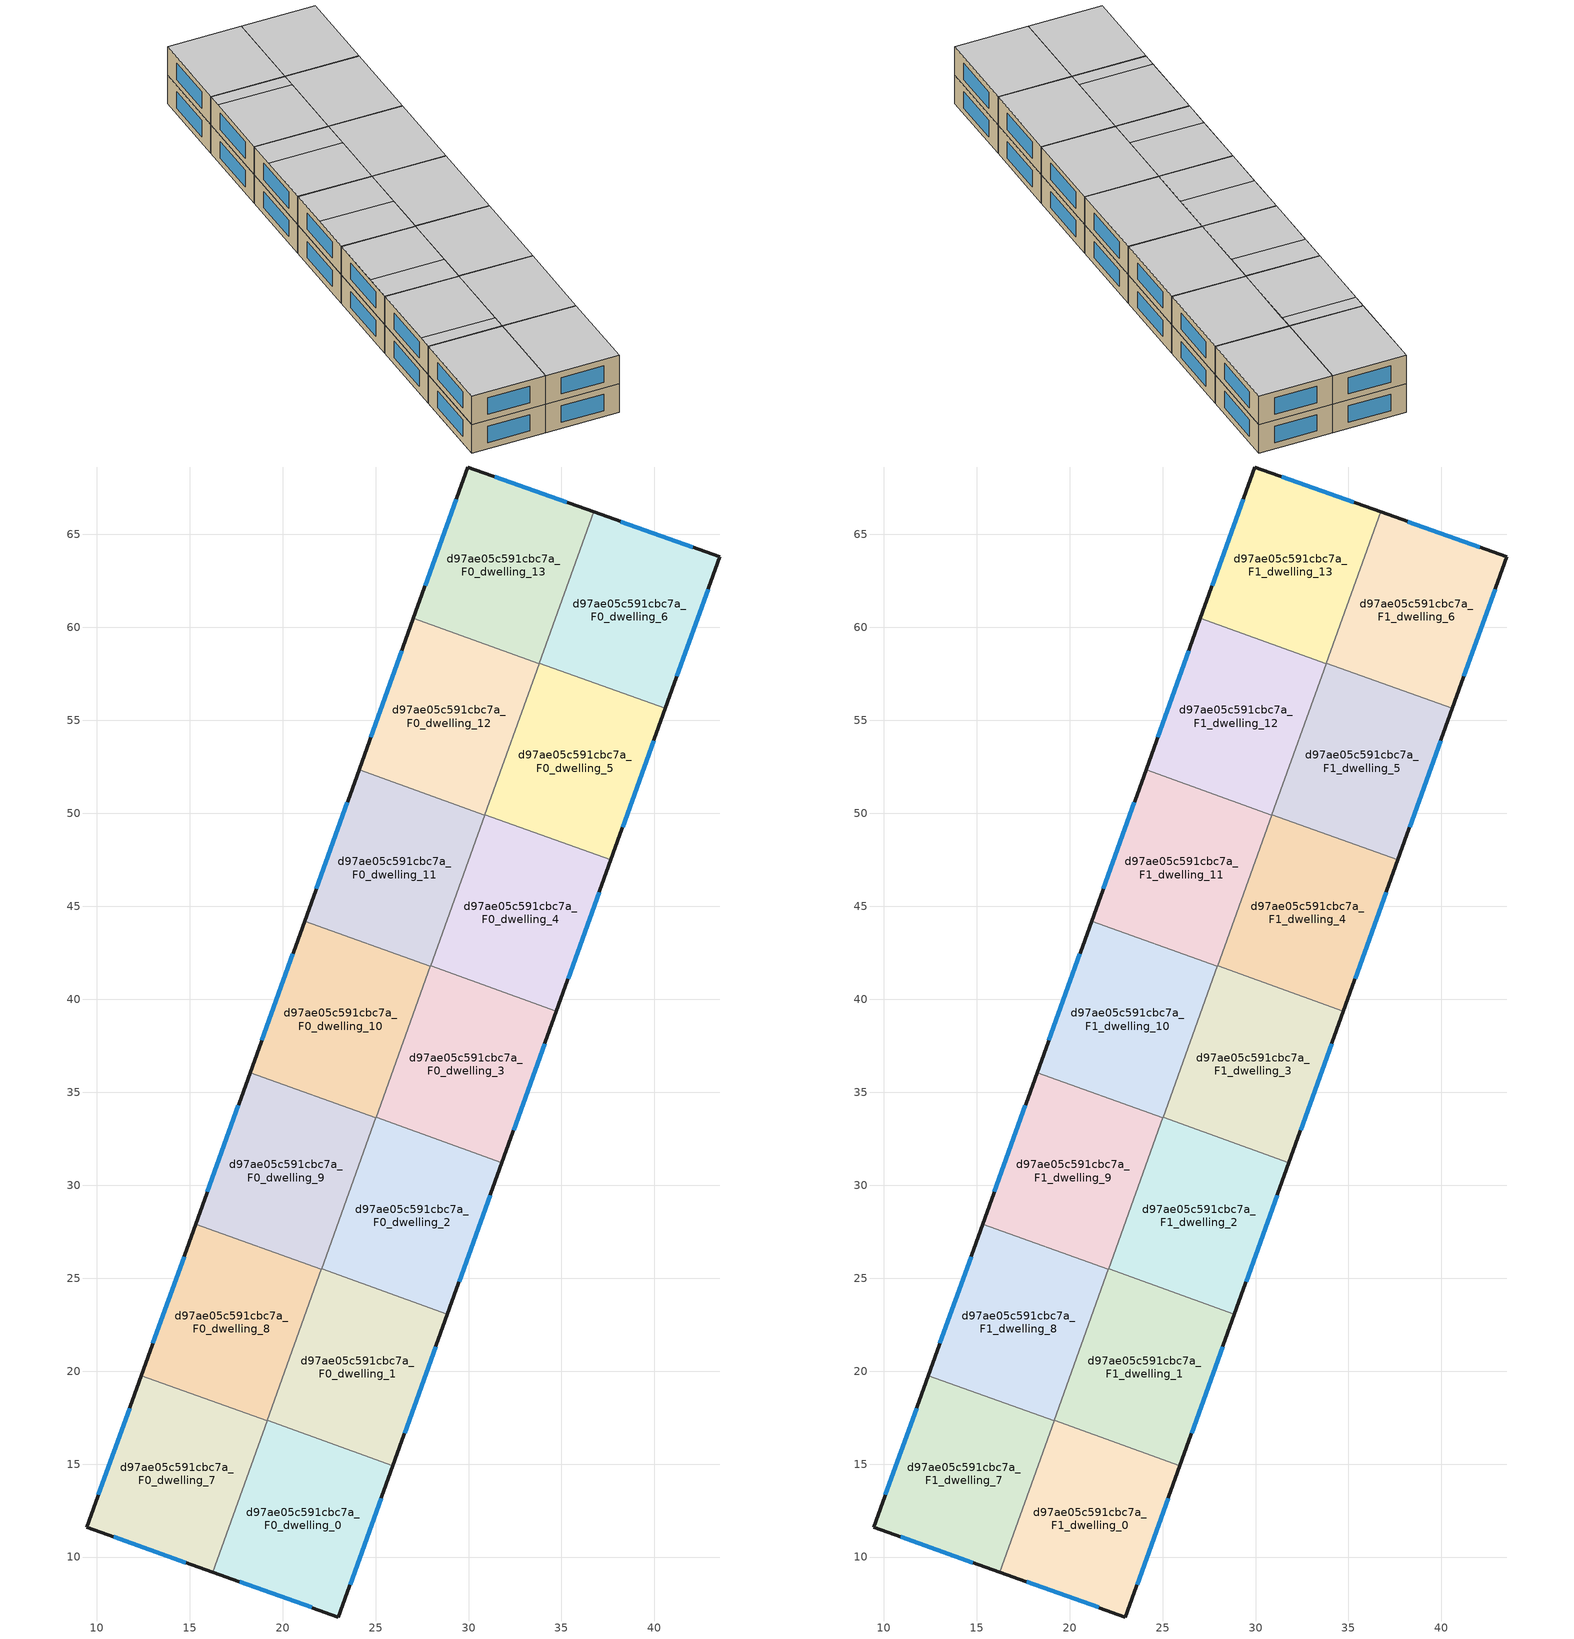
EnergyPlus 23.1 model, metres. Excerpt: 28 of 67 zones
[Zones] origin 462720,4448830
d97ae05c591cbc7a_F0_dwelling_0
 floor ground (EU_floor_Construction): 25.93,14.92 23.01,6.78 16.24,9.19 19.17,17.35 z0
 wall outside (EU_wall_Construction): 16.24,9.19 23.01,6.78 25.93,14.92 z0:3
 wall to d97ae05c591cbc7a_F0_dwelling_1 (EU_wall_Construction): 25.93,14.92 19.17,17.35 z0:3
 wall to d97ae05c591cbc7a_F0_dwelling_7 (EU_wall_Construction): 19.16,17.33 16.24,9.19 z0:3
 wall to d97ae05c591cbc7a_F0_dwelling_8 (EU_wall_Construction): 19.17,17.35 19.16,17.33 z0:3
 window (EU_Window_Construction): 23.63,8.52 25.31,13.18 / 17.69,8.67 21.56,7.29 z0.64:2.36
d97ae05c591cbc7a_F0_dwelling_1
 floor ground (EU_floor_Construction): 28.86,23.07 25.93,14.92 19.17,17.35 22.1,25.5 z0
 wall outside (EU_wall_Construction): 25.93,14.92 28.86,23.07 z0:3
 wall to d97ae05c591cbc7a_F0_dwelling_2 (EU_wall_Construction): 28.86,23.07 22.1,25.5 z0:3
 wall to d97ae05c591cbc7a_F0_dwelling_8 (EU_wall_Construction): 22.09,25.47 19.17,17.35 z0:3
 wall to d97ae05c591cbc7a_F0_dwelling_9 (EU_wall_Construction): 22.1,25.5 22.09,25.47 z0:3
 window (EU_Window_Construction): 26.56,16.66 28.24,21.32 z0.64:2.36
d97ae05c591cbc7a_F0_dwelling_10
 floor ground (EU_floor_Construction): 27.95,41.76 25.02,33.62 18.26,36.05 21.18,44.2 z0
 wall outside (EU_wall_Construction): 21.18,44.2 18.26,36.05 z0:3
 wall to d97ae05c591cbc7a_F0_dwelling_11 (EU_wall_Construction): 27.95,41.76 21.18,44.2 z0:3
 wall to d97ae05c591cbc7a_F0_dwelling_9 (EU_wall_Construction): 18.26,36.05 25.02,33.62 z0:3
 wall to d97ae05c591cbc7a_F0_dwelling_3 (EU_wall_Construction): 25.03,33.64 27.95,41.76 z0:3
 wall to d97ae05c591cbc7a_F0_dwelling_2 (EU_wall_Construction): 25.02,33.62 25.03,33.64 z0:3
 window (EU_Window_Construction): 20.56,42.45 18.88,37.79 z0.64:2.36
d97ae05c591cbc7a_F0_dwelling_11
 floor ground (EU_floor_Construction): 30.88,49.91 27.95,41.76 21.18,44.2 24.11,52.34 z0
 wall outside (EU_wall_Construction): 24.11,52.34 21.18,44.2 z0:3
 wall to d97ae05c591cbc7a_F0_dwelling_12 (EU_wall_Construction): 30.88,49.91 24.11,52.34 z0:3
 wall to d97ae05c591cbc7a_F0_dwelling_4 (EU_wall_Construction): 27.96,41.79 30.88,49.91 z0:3
 wall to d97ae05c591cbc7a_F0_dwelling_3 (EU_wall_Construction): 27.95,41.76 27.96,41.79 z0:3
 window (EU_Window_Construction): 23.49,50.6 21.81,45.94 z0.64:2.36
d97ae05c591cbc7a_F0_dwelling_12
 floor ground (EU_floor_Construction): 33.81,58.05 30.88,49.91 24.11,52.34 27.04,60.49 z0
 wall outside (EU_wall_Construction): 27.04,60.49 24.11,52.34 z0:3
 wall to d97ae05c591cbc7a_F0_dwelling_13 (EU_wall_Construction): 33.81,58.05 27.04,60.49 z0:3
 wall to d97ae05c591cbc7a_F0_dwelling_5 (EU_wall_Construction): 30.89,49.93 33.81,58.05 z0:3
 wall to d97ae05c591cbc7a_F0_dwelling_4 (EU_wall_Construction): 30.88,49.91 30.89,49.93 z0:3
 window (EU_Window_Construction): 26.41,58.74 24.74,54.08 z0.64:2.36
d97ae05c591cbc7a_F0_dwelling_13
 floor ground (EU_floor_Construction): 36.74,66.21 33.81,58.05 27.04,60.49 29.97,68.62 z0
 wall outside (EU_wall_Construction): 36.74,66.21 29.97,68.62 27.04,60.49 z0:3
 wall to d97ae05c591cbc7a_F0_dwelling_6 (EU_wall_Construction): 33.81,58.07 36.74,66.21 z0:3
 wall to d97ae05c591cbc7a_F0_dwelling_5 (EU_wall_Construction): 33.81,58.05 33.81,58.07 z0:3
 window (EU_Window_Construction): 35.29,66.72 31.42,68.11 / 29.34,66.88 27.67,62.23 z0.64:2.36
d97ae05c591cbc7a_F0_dwelling_2
 floor ground (EU_floor_Construction): 31.79,31.21 28.86,23.07 22.1,25.5 25.03,33.64 z0
 wall outside (EU_wall_Construction): 28.86,23.07 31.79,31.21 z0:3
 wall to d97ae05c591cbc7a_F0_dwelling_3 (EU_wall_Construction): 31.79,31.21 25.03,33.64 z0:3
 wall to d97ae05c591cbc7a_F0_dwelling_9 (EU_wall_Construction): 25.02,33.62 22.1,25.5 z0:3
 window (EU_Window_Construction): 29.49,24.81 31.17,29.47 z0.64:2.36
d97ae05c591cbc7a_F0_dwelling_3
 floor ground (EU_floor_Construction): 34.72,39.36 31.79,31.21 25.03,33.64 27.96,41.79 z0
 wall outside (EU_wall_Construction): 31.79,31.21 34.72,39.36 z0:3
 wall to d97ae05c591cbc7a_F0_dwelling_4 (EU_wall_Construction): 34.72,39.36 27.96,41.79 z0:3
 window (EU_Window_Construction): 32.42,32.96 34.1,37.61 z0.64:2.36
d97ae05c591cbc7a_F0_dwelling_4
 floor ground (EU_floor_Construction): 37.65,47.5 34.72,39.36 27.96,41.79 30.89,49.93 z0
 wall outside (EU_wall_Construction): 34.72,39.36 37.65,47.5 z0:3
 wall to d97ae05c591cbc7a_F0_dwelling_5 (EU_wall_Construction): 37.65,47.5 30.89,49.93 z0:3
 window (EU_Window_Construction): 35.35,41.1 37.03,45.76 z0.64:2.36
d97ae05c591cbc7a_F0_dwelling_5
 floor ground (EU_floor_Construction): 40.58,55.64 37.65,47.5 30.89,49.93 33.81,58.07 z0
 wall outside (EU_wall_Construction): 37.65,47.5 40.58,55.64 z0:3
 wall to d97ae05c591cbc7a_F0_dwelling_6 (EU_wall_Construction): 40.58,55.64 33.81,58.07 z0:3
 window (EU_Window_Construction): 38.28,49.24 39.95,53.9 z0.64:2.36
d97ae05c591cbc7a_F0_dwelling_6
 floor ground (EU_floor_Construction): 43.51,63.79 40.58,55.64 33.81,58.07 36.74,66.21 z0
 wall outside (EU_wall_Construction): 40.58,55.64 43.51,63.79 36.74,66.21 z0:3
 window (EU_Window_Construction): 42.06,64.3 38.19,65.69 / 41.21,57.38 42.88,62.04 z0.64:2.36
d97ae05c591cbc7a_F0_dwelling_7
 floor ground (EU_floor_Construction): 19.16,17.33 16.24,9.19 9.47,11.61 12.4,19.76 z0
 wall outside (EU_wall_Construction): 12.4,19.76 9.47,11.61 16.24,9.19 z0:3
 wall to d97ae05c591cbc7a_F0_dwelling_8 (EU_wall_Construction): 19.16,17.33 12.4,19.76 z0:3
 window (EU_Window_Construction): 10.92,11.09 14.79,9.71 / 11.77,18.01 10.1,13.35 z0.64:2.36
d97ae05c591cbc7a_F0_dwelling_8
 floor ground (EU_floor_Construction): 22.09,25.47 19.16,17.33 12.4,19.76 15.33,27.91 z0
 wall outside (EU_wall_Construction): 15.33,27.91 12.4,19.76 z0:3
 wall to d97ae05c591cbc7a_F0_dwelling_9 (EU_wall_Construction): 22.09,25.47 15.33,27.91 z0:3
 window (EU_Window_Construction): 14.7,26.16 13.03,21.5 z0.64:2.36
d97ae05c591cbc7a_F0_dwelling_9
 floor ground (EU_floor_Construction): 25.02,33.62 22.09,25.47 15.33,27.91 18.26,36.05 z0
 wall outside (EU_wall_Construction): 18.26,36.05 15.33,27.91 z0:3
 window (EU_Window_Construction): 17.63,34.31 15.96,29.65 z0.64:2.36
d97ae05c591cbc7a_F1_dwelling_0
 floor to d97ae05c591cbc7a_F0_dwelling_0 (EU_floor_Construction): 25.93,14.92 23.01,6.78 16.24,9.19 19.17,17.35 z3
 wall outside (EU_wall_Construction): 16.24,9.19 23.01,6.78 25.93,14.92 z3:6
 wall to d97ae05c591cbc7a_F1_dwelling_1 (EU_wall_Construction): 25.93,14.92 19.17,17.35 z3:6
 wall to d97ae05c591cbc7a_F1_dwelling_7 (EU_wall_Construction): 19.16,17.33 16.24,9.19 z3:6
 wall to d97ae05c591cbc7a_F1_dwelling_8 (EU_wall_Construction): 19.17,17.35 19.16,17.33 z3:6
 window (EU_Window_Construction): 23.63,8.52 25.31,13.18 / 17.69,8.67 21.56,7.29 z3.64:5.36
 ceiling to d97ae05c591cbc7a_F2_dwelling_0 (EU_floor_Construction): 23.01,6.78 25.93,14.92 19.17,17.35 16.24,9.19 z6
d97ae05c591cbc7a_F1_dwelling_1
 floor to d97ae05c591cbc7a_F0_dwelling_1 (EU_floor_Construction): 28.86,23.07 25.93,14.92 19.17,17.35 22.1,25.5 z3
 wall outside (EU_wall_Construction): 25.93,14.92 28.86,23.07 z3:6
 wall to d97ae05c591cbc7a_F1_dwelling_2 (EU_wall_Construction): 28.86,23.07 22.1,25.5 z3:6
 wall to d97ae05c591cbc7a_F1_dwelling_8 (EU_wall_Construction): 22.09,25.47 19.17,17.35 z3:6
 wall to d97ae05c591cbc7a_F1_dwelling_9 (EU_wall_Construction): 22.1,25.5 22.09,25.47 z3:6
 window (EU_Window_Construction): 26.56,16.66 28.24,21.32 z3.64:5.36
 ceiling to d97ae05c591cbc7a_F2_dwelling_1 (EU_floor_Construction): 25.93,14.92 28.86,23.07 22.1,25.5 19.17,17.35 z6
d97ae05c591cbc7a_F1_dwelling_10
 floor to d97ae05c591cbc7a_F0_dwelling_10 (EU_floor_Construction): 27.95,41.76 25.02,33.62 18.26,36.05 21.18,44.2 z3
 wall outside (EU_wall_Construction): 21.18,44.2 18.26,36.05 z3:6
 wall to d97ae05c591cbc7a_F1_dwelling_11 (EU_wall_Construction): 27.95,41.76 21.18,44.2 z3:6
 wall to d97ae05c591cbc7a_F1_dwelling_9 (EU_wall_Construction): 18.26,36.05 25.02,33.62 z3:6
 wall to d97ae05c591cbc7a_F1_dwelling_3 (EU_wall_Construction): 25.03,33.64 27.95,41.76 z3:6
 wall to d97ae05c591cbc7a_F1_dwelling_2 (EU_wall_Construction): 25.02,33.62 25.03,33.64 z3:6
 window (EU_Window_Construction): 20.56,42.45 18.88,37.79 z3.64:5.36
 ceiling to d97ae05c591cbc7a_F2_dwelling_9 (EU_floor_Construction): 25.02,33.62 26.48,37.69 19.72,40.12 18.26,36.05 z6
 ceiling to d97ae05c591cbc7a_F2_dwelling_10 (EU_floor_Construction): 26.48,37.69 27.95,41.76 21.18,44.19 19.72,40.12 z6
d97ae05c591cbc7a_F1_dwelling_11
 floor to d97ae05c591cbc7a_F0_dwelling_11 (EU_floor_Construction): 30.88,49.91 27.95,41.76 21.18,44.2 24.11,52.34 z3
 wall outside (EU_wall_Construction): 24.11,52.34 21.18,44.2 z3:6
 wall to d97ae05c591cbc7a_F1_dwelling_12 (EU_wall_Construction): 30.88,49.91 24.11,52.34 z3:6
 wall to d97ae05c591cbc7a_F1_dwelling_4 (EU_wall_Construction): 27.96,41.79 30.88,49.91 z3:6
 wall to d97ae05c591cbc7a_F1_dwelling_3 (EU_wall_Construction): 27.95,41.76 27.96,41.79 z3:6
 window (EU_Window_Construction): 23.49,50.6 21.81,45.94 z3.64:5.36
 ceiling to d97ae05c591cbc7a_F2_dwelling_10 (EU_floor_Construction): 27.95,41.76 29.9,47.19 23.14,49.62 21.18,44.19 z6
 ceiling to d97ae05c591cbc7a_F2_dwelling_11 (EU_floor_Construction): 29.9,47.19 30.88,49.91 24.11,52.34 23.14,49.62 z6
d97ae05c591cbc7a_F1_dwelling_12
 floor to d97ae05c591cbc7a_F0_dwelling_12 (EU_floor_Construction): 33.81,58.05 30.88,49.91 24.11,52.34 27.04,60.49 z3
 wall outside (EU_wall_Construction): 27.04,60.49 24.11,52.34 z3:6
 wall to d97ae05c591cbc7a_F1_dwelling_13 (EU_wall_Construction): 33.81,58.05 27.04,60.49 z3:6
 wall to d97ae05c591cbc7a_F1_dwelling_5 (EU_wall_Construction): 30.89,49.93 33.81,58.05 z3:6
 wall to d97ae05c591cbc7a_F1_dwelling_4 (EU_wall_Construction): 30.88,49.91 30.89,49.93 z3:6
 window (EU_Window_Construction): 26.41,58.74 24.74,54.08 z3.64:5.36
 ceiling to d97ae05c591cbc7a_F2_dwelling_11 (EU_floor_Construction): 30.88,49.91 33.32,56.7 26.55,59.13 24.11,52.34 z6
 ceiling to d97ae05c591cbc7a_F2_dwelling_12 (EU_floor_Construction): 33.32,56.7 33.81,58.05 27.04,60.49 26.55,59.13 z6
d97ae05c591cbc7a_F1_dwelling_13
 floor to d97ae05c591cbc7a_F0_dwelling_13 (EU_floor_Construction): 36.74,66.21 33.81,58.05 27.04,60.49 29.97,68.62 z3
 wall outside (EU_wall_Construction): 36.74,66.21 29.97,68.62 27.04,60.49 z3:6
 wall to d97ae05c591cbc7a_F1_dwelling_6 (EU_wall_Construction): 33.81,58.07 36.74,66.21 z3:6
 wall to d97ae05c591cbc7a_F1_dwelling_5 (EU_wall_Construction): 33.81,58.05 33.81,58.07 z3:6
 window (EU_Window_Construction): 35.29,66.72 31.42,68.11 / 29.34,66.88 27.67,62.23 z3.64:5.36
 ceiling to d97ae05c591cbc7a_F2_dwelling_12 (EU_floor_Construction): 33.81,58.05 36.74,66.21 29.97,68.62 27.04,60.49 z6
d97ae05c591cbc7a_F1_dwelling_2
 floor to d97ae05c591cbc7a_F0_dwelling_2 (EU_floor_Construction): 31.79,31.21 28.86,23.07 22.1,25.5 25.03,33.64 z3
 wall outside (EU_wall_Construction): 28.86,23.07 31.79,31.21 z3:6
 wall to d97ae05c591cbc7a_F1_dwelling_3 (EU_wall_Construction): 31.79,31.21 25.03,33.64 z3:6
 wall to d97ae05c591cbc7a_F1_dwelling_9 (EU_wall_Construction): 25.02,33.62 22.1,25.5 z3:6
 window (EU_Window_Construction): 29.49,24.81 31.17,29.47 z3.64:5.36
 ceiling to d97ae05c591cbc7a_F2_dwelling_2 (EU_floor_Construction): 28.86,23.07 31.79,31.21 25.03,33.64 22.1,25.5 z6
d97ae05c591cbc7a_F1_dwelling_3
 floor to d97ae05c591cbc7a_F0_dwelling_3 (EU_floor_Construction): 34.72,39.36 31.79,31.21 25.03,33.64 27.96,41.79 z3
 wall outside (EU_wall_Construction): 31.79,31.21 34.72,39.36 z3:6
 wall to d97ae05c591cbc7a_F1_dwelling_4 (EU_wall_Construction): 34.72,39.36 27.96,41.79 z3:6
 window (EU_Window_Construction): 32.42,32.96 34.1,37.61 z3.64:5.36
 ceiling to d97ae05c591cbc7a_F2_dwelling_3 (EU_floor_Construction): 31.79,31.21 34.72,39.36 27.96,41.79 25.03,33.64 z6
d97ae05c591cbc7a_F1_dwelling_4
 floor to d97ae05c591cbc7a_F0_dwelling_4 (EU_floor_Construction): 37.65,47.5 34.72,39.36 27.96,41.79 30.89,49.93 z3
 wall outside (EU_wall_Construction): 34.72,39.36 37.65,47.5 z3:6
 wall to d97ae05c591cbc7a_F1_dwelling_5 (EU_wall_Construction): 37.65,47.5 30.89,49.93 z3:6
 window (EU_Window_Construction): 35.35,41.1 37.03,45.76 z3.64:5.36
 ceiling to d97ae05c591cbc7a_F2_dwelling_4 (EU_floor_Construction): 34.72,39.36 37.65,47.5 30.89,49.93 27.96,41.79 z6
d97ae05c591cbc7a_F1_dwelling_5
 floor to d97ae05c591cbc7a_F0_dwelling_5 (EU_floor_Construction): 40.58,55.64 37.65,47.5 30.89,49.93 33.81,58.07 z3
 wall outside (EU_wall_Construction): 37.65,47.5 40.58,55.64 z3:6
 wall to d97ae05c591cbc7a_F1_dwelling_6 (EU_wall_Construction): 40.58,55.64 33.81,58.07 z3:6
 window (EU_Window_Construction): 38.28,49.24 39.95,53.9 z3.64:5.36
 ceiling to d97ae05c591cbc7a_F2_dwelling_5 (EU_floor_Construction): 37.65,47.5 40.58,55.64 33.81,58.07 30.89,49.93 z6
d97ae05c591cbc7a_F1_dwelling_6
 floor to d97ae05c591cbc7a_F0_dwelling_6 (EU_floor_Construction): 43.51,63.79 40.58,55.64 33.81,58.07 36.74,66.21 z3
 wall outside (EU_wall_Construction): 40.58,55.64 43.51,63.79 36.74,66.21 z3:6
 window (EU_Window_Construction): 42.06,64.3 38.19,65.69 / 41.21,57.38 42.88,62.04 z3.64:5.36
 ceiling to d97ae05c591cbc7a_F2_dwelling_6 (EU_floor_Construction): 40.58,55.64 43.51,63.79 36.74,66.21 33.81,58.07 z6
d97ae05c591cbc7a_F1_dwelling_7
 floor to d97ae05c591cbc7a_F0_dwelling_7 (EU_floor_Construction): 19.16,17.33 16.24,9.19 9.47,11.61 12.4,19.76 z3
 wall outside (EU_wall_Construction): 12.4,19.76 9.47,11.61 16.24,9.19 z3:6
 wall to d97ae05c591cbc7a_F1_dwelling_8 (EU_wall_Construction): 19.16,17.33 12.4,19.76 z3:6
 window (EU_Window_Construction): 10.92,11.09 14.79,9.71 / 11.77,18.01 10.1,13.35 z3.64:5.36
 ceiling to d97ae05c591cbc7a_F2_dwelling_7 (EU_floor_Construction): 16.24,9.19 19.16,17.33 12.4,19.76 9.47,11.61 z6
d97ae05c591cbc7a_F1_dwelling_8
 floor to d97ae05c591cbc7a_F0_dwelling_8 (EU_floor_Construction): 22.09,25.47 19.16,17.33 12.4,19.76 15.33,27.91 z3
 wall outside (EU_wall_Construction): 15.33,27.91 12.4,19.76 z3:6
 wall to d97ae05c591cbc7a_F1_dwelling_9 (EU_wall_Construction): 22.09,25.47 15.33,27.91 z3:6
 window (EU_Window_Construction): 14.7,26.16 13.03,21.5 z3.64:5.36
 ceiling to d97ae05c591cbc7a_F2_dwelling_8 (EU_floor_Construction): 19.65,18.69 22.09,25.47 15.33,27.91 12.89,21.12 z6
 ceiling to d97ae05c591cbc7a_F2_dwelling_7 (EU_floor_Construction): 19.16,17.33 19.65,18.69 12.89,21.12 12.4,19.76 z6
d97ae05c591cbc7a_F1_dwelling_9
 floor to d97ae05c591cbc7a_F0_dwelling_9 (EU_floor_Construction): 25.02,33.62 22.09,25.47 15.33,27.91 18.26,36.05 z3
 wall outside (EU_wall_Construction): 18.26,36.05 15.33,27.91 z3:6
 window (EU_Window_Construction): 17.63,34.31 15.96,29.65 z3.64:5.36
 ceiling to d97ae05c591cbc7a_F2_dwelling_9 (EU_floor_Construction): 23.07,28.19 25.02,33.62 18.26,36.05 16.3,30.62 z6
 ceiling to d97ae05c591cbc7a_F2_dwelling_8 (EU_floor_Construction): 22.1,25.5 23.07,28.19 16.3,30.62 15.33,27.91 22.09,25.47 z6
[Building]
EU S2 Campaign: North Axis=0; Terrain=City; Solar Distribution=FullExterior
[Site:Location]
Yerevan-Zvartnots.Intl.AP: Latitude=40.15; Longitude=44.383; Time Zone=4; Elevation=854
[SizingPeriod:WeatherFileDays]
AnnualSizingPeriod: Begin Month=1; Begin Day of Month=1; End Month=12; End Day of Month=31; Day of Week for Start Day=Monday; Use Weather File Daylight Saving Period=No; Use Weather File Rain and Snow Indicators=No
[MATERIAL]
EU_InternalMass_Material: Roughness=MediumRough; Thickness=0.1; Conductivity=1; Density=1800; Specific Heat=900; Thermal Absorptance=0.9; Solar Absorptance=0.7; Visible Absorptance=0.7
[MATERIAL:NOMASS] Roughness=MediumRough; Thermal Absorptance=0.9; Solar Absorptance=0.7; Visible Absorptance=0.7
Name | Thermal Resistance
EU_wall_NoMass | 1.05043
EU_floor_NoMass | 0.478065
[WINDOWMATERIAL:SIMPLEGLAZINGSYSTEM]
EU_Window_SimpleGlazing: UFactor=2.5566; Solar Heat Gain Coefficient=0.75; Visible Transmittance=0.75
[CONSTRUCTION]
EU_wall_Construction: EU_wall_NoMass
EU_floor_Construction: EU_floor_NoMass
EU_Window_Construction: EU_Window_SimpleGlazing
EU_InternalMass_Construction: EU_InternalMass_Material
[ZONE] Type=1; Multiplier=1; Ceiling Height=autocalculate; Floor Area=autocalculate; Part of Total Floor Area=Yes
Name | Volume
d97ae05c591cbc7a_F0_dwelling_0; d97ae05c591cbc7a_F1_dwelling_0 | 186.646
d97ae05c591cbc7a_F0_dwelling_1; d97ae05c591cbc7a_F1_dwelling_1 | 186.659
d97ae05c591cbc7a_F0_dwelling_10; d97ae05c591cbc7a_F1_dwelling_10; d97ae05c591cbc7a_F0_dwelling_9; d97ae05c591cbc7a_F1_dwelling_9 | 186.665
d97ae05c591cbc7a_F0_dwelling_11; d97ae05c591cbc7a_F1_dwelling_11 | 186.657
d97ae05c591cbc7a_F0_dwelling_12; d97ae05c591cbc7a_F1_dwelling_12 | 186.677
d97ae05c591cbc7a_F0_dwelling_13; d97ae05c591cbc7a_F1_dwelling_13; d97ae05c591cbc7a_F0_dwelling_5; d97ae05c591cbc7a_F1_dwelling_5 | 186.669
d97ae05c591cbc7a_F0_dwelling_2; d97ae05c591cbc7a_F1_dwelling_2 | 186.682
d97ae05c591cbc7a_F0_dwelling_3; d97ae05c591cbc7a_F1_dwelling_3 | 186.675
d97ae05c591cbc7a_F0_dwelling_4; d97ae05c591cbc7a_F1_dwelling_4 | 186.668
d97ae05c591cbc7a_F0_dwelling_6; d97ae05c591cbc7a_F1_dwelling_6 | 186.678
d97ae05c591cbc7a_F0_dwelling_7; d97ae05c591cbc7a_F1_dwelling_7 | 186.674
d97ae05c591cbc7a_F0_dwelling_8; d97ae05c591cbc7a_F1_dwelling_8 | 186.673
[INTERNALMASS] Construction=EU_InternalMass_Construction
Name | Zone or ZoneList | Surface Area
d97ae05c591cbc7a_F0_dwelling_0_EU_InternalMass | d97ae05c591cbc7a_F0_dwelling_0 | 62.2153
d97ae05c591cbc7a_F0_dwelling_1_EU_InternalMass | d97ae05c591cbc7a_F0_dwelling_1 | 62.2196
d97ae05c591cbc7a_F0_dwelling_2_EU_InternalMass | d97ae05c591cbc7a_F0_dwelling_2 | 62.2272
d97ae05c591cbc7a_F0_dwelling_3_EU_InternalMass | d97ae05c591cbc7a_F0_dwelling_3 | 62.2247
d97ae05c591cbc7a_F0_dwelling_4_EU_InternalMass | d97ae05c591cbc7a_F0_dwelling_4 | 62.2227
d97ae05c591cbc7a_F0_dwelling_5_EU_InternalMass | d97ae05c591cbc7a_F0_dwelling_5 | 62.223
d97ae05c591cbc7a_F0_dwelling_6_EU_InternalMass | d97ae05c591cbc7a_F0_dwelling_6 | 62.226
d97ae05c591cbc7a_F0_dwelling_7_EU_InternalMass | d97ae05c591cbc7a_F0_dwelling_7 | 62.2248
d97ae05c591cbc7a_F0_dwelling_8_EU_InternalMass | d97ae05c591cbc7a_F0_dwelling_8 | 62.2243
d97ae05c591cbc7a_F0_dwelling_9_EU_InternalMass | d97ae05c591cbc7a_F0_dwelling_9 | 62.2218
d97ae05c591cbc7a_F0_dwelling_10_EU_InternalMass | d97ae05c591cbc7a_F0_dwelling_10 | 62.2218
d97ae05c591cbc7a_F0_dwelling_11_EU_InternalMass | d97ae05c591cbc7a_F0_dwelling_11 | 62.219
d97ae05c591cbc7a_F0_dwelling_12_EU_InternalMass | d97ae05c591cbc7a_F0_dwelling_12 | 62.2257
d97ae05c591cbc7a_F0_dwelling_13_EU_InternalMass | d97ae05c591cbc7a_F0_dwelling_13 | 62.2229
d97ae05c591cbc7a_F1_dwelling_0_EU_InternalMass | d97ae05c591cbc7a_F1_dwelling_0 | 62.2153
d97ae05c591cbc7a_F1_dwelling_1_EU_InternalMass | d97ae05c591cbc7a_F1_dwelling_1 | 62.2196
d97ae05c591cbc7a_F1_dwelling_2_EU_InternalMass | d97ae05c591cbc7a_F1_dwelling_2 | 62.2272
d97ae05c591cbc7a_F1_dwelling_3_EU_InternalMass | d97ae05c591cbc7a_F1_dwelling_3 | 62.2247
d97ae05c591cbc7a_F1_dwelling_4_EU_InternalMass | d97ae05c591cbc7a_F1_dwelling_4 | 62.2227
d97ae05c591cbc7a_F1_dwelling_5_EU_InternalMass | d97ae05c591cbc7a_F1_dwelling_5 | 62.223
d97ae05c591cbc7a_F1_dwelling_6_EU_InternalMass | d97ae05c591cbc7a_F1_dwelling_6 | 62.226
d97ae05c591cbc7a_F1_dwelling_7_EU_InternalMass | d97ae05c591cbc7a_F1_dwelling_7 | 62.2248
d97ae05c591cbc7a_F1_dwelling_8_EU_InternalMass | d97ae05c591cbc7a_F1_dwelling_8 | 62.2243
d97ae05c591cbc7a_F1_dwelling_9_EU_InternalMass | d97ae05c591cbc7a_F1_dwelling_9 | 62.2218
d97ae05c591cbc7a_F1_dwelling_10_EU_InternalMass | d97ae05c591cbc7a_F1_dwelling_10 | 62.2218
d97ae05c591cbc7a_F1_dwelling_11_EU_InternalMass | d97ae05c591cbc7a_F1_dwelling_11 | 62.219
d97ae05c591cbc7a_F1_dwelling_12_EU_InternalMass | d97ae05c591cbc7a_F1_dwelling_12 | 62.2257
d97ae05c591cbc7a_F1_dwelling_13_EU_InternalMass | d97ae05c591cbc7a_F1_dwelling_13 | 62.2229
[OTHEREQUIPMENT] Fuel Type=Electricity; Design Level Calculation Method=Watts/Area; Power per Zone Floor Area=1; Fraction Latent=0; Fraction Radiant=0; Fraction Lost=0; Carbon Dioxide Generation Rate=0; EndUse Subcategory=EU_Step8_InternalGains
Name | Zone or ZoneList or Space or SpaceList | Schedule
EU_Step8_InternalGain_d97ae05c591cbc7a_F0_dwelling_0_f000 | d97ae05c591cbc7a_F0_dwelling_0 | EU_Step8_GainSchedule_d97ae05c591cbc7a_F0_dwelling_0_f000
EU_Step8_InternalGain_d97ae05c591cbc7a_F0_dwelling_1_f000 | d97ae05c591cbc7a_F0_dwelling_1 | EU_Step8_GainSchedule_d97ae05c591cbc7a_F0_dwelling_1_f000
EU_Step8_InternalGain_d97ae05c591cbc7a_F0_dwelling_2_f000 | d97ae05c591cbc7a_F0_dwelling_2 | EU_Step8_GainSchedule_d97ae05c591cbc7a_F0_dwelling_2_f000
EU_Step8_InternalGain_d97ae05c591cbc7a_F0_dwelling_3_f000 | d97ae05c591cbc7a_F0_dwelling_3 | EU_Step8_GainSchedule_d97ae05c591cbc7a_F0_dwelling_3_f000
EU_Step8_InternalGain_d97ae05c591cbc7a_F0_dwelling_4_f000 | d97ae05c591cbc7a_F0_dwelling_4 | EU_Step8_GainSchedule_d97ae05c591cbc7a_F0_dwelling_4_f000
EU_Step8_InternalGain_d97ae05c591cbc7a_F0_dwelling_5_f000 | d97ae05c591cbc7a_F0_dwelling_5 | EU_Step8_GainSchedule_d97ae05c591cbc7a_F0_dwelling_5_f000
EU_Step8_InternalGain_d97ae05c591cbc7a_F0_dwelling_6_f000 | d97ae05c591cbc7a_F0_dwelling_6 | EU_Step8_GainSchedule_d97ae05c591cbc7a_F0_dwelling_6_f000
EU_Step8_InternalGain_d97ae05c591cbc7a_F0_dwelling_7_f000 | d97ae05c591cbc7a_F0_dwelling_7 | EU_Step8_GainSchedule_d97ae05c591cbc7a_F0_dwelling_7_f000
EU_Step8_InternalGain_d97ae05c591cbc7a_F0_dwelling_8_f000 | d97ae05c591cbc7a_F0_dwelling_8 | EU_Step8_GainSchedule_d97ae05c591cbc7a_F0_dwelling_8_f000
EU_Step8_InternalGain_d97ae05c591cbc7a_F0_dwelling_9_f000 | d97ae05c591cbc7a_F0_dwelling_9 | EU_Step8_GainSchedule_d97ae05c591cbc7a_F0_dwelling_9_f000
EU_Step8_InternalGain_d97ae05c591cbc7a_F0_dwelling_10_f000 | d97ae05c591cbc7a_F0_dwelling_10 | EU_Step8_GainSchedule_d97ae05c591cbc7a_F0_dwelling_10_f000
EU_Step8_InternalGain_d97ae05c591cbc7a_F0_dwelling_11_f000 | d97ae05c591cbc7a_F0_dwelling_11 | EU_Step8_GainSchedule_d97ae05c591cbc7a_F0_dwelling_11_f000
EU_Step8_InternalGain_d97ae05c591cbc7a_F0_dwelling_12_f000 | d97ae05c591cbc7a_F0_dwelling_12 | EU_Step8_GainSchedule_d97ae05c591cbc7a_F0_dwelling_12_f000
EU_Step8_InternalGain_d97ae05c591cbc7a_F0_dwelling_13_f000 | d97ae05c591cbc7a_F0_dwelling_13 | EU_Step8_GainSchedule_d97ae05c591cbc7a_F0_dwelling_13_f000
EU_Step8_InternalGain_d97ae05c591cbc7a_F1_dwelling_0_f000 | d97ae05c591cbc7a_F1_dwelling_0 | EU_Step8_GainSchedule_d97ae05c591cbc7a_F1_dwelling_0_f000
EU_Step8_InternalGain_d97ae05c591cbc7a_F1_dwelling_1_f000 | d97ae05c591cbc7a_F1_dwelling_1 | EU_Step8_GainSchedule_d97ae05c591cbc7a_F1_dwelling_1_f000
EU_Step8_InternalGain_d97ae05c591cbc7a_F1_dwelling_2_f000 | d97ae05c591cbc7a_F1_dwelling_2 | EU_Step8_GainSchedule_d97ae05c591cbc7a_F1_dwelling_2_f000
EU_Step8_InternalGain_d97ae05c591cbc7a_F1_dwelling_3_f000 | d97ae05c591cbc7a_F1_dwelling_3 | EU_Step8_GainSchedule_d97ae05c591cbc7a_F1_dwelling_3_f000
EU_Step8_InternalGain_d97ae05c591cbc7a_F1_dwelling_4_f000 | d97ae05c591cbc7a_F1_dwelling_4 | EU_Step8_GainSchedule_d97ae05c591cbc7a_F1_dwelling_4_f000
EU_Step8_InternalGain_d97ae05c591cbc7a_F1_dwelling_5_f000 | d97ae05c591cbc7a_F1_dwelling_5 | EU_Step8_GainSchedule_d97ae05c591cbc7a_F1_dwelling_5_f000
EU_Step8_InternalGain_d97ae05c591cbc7a_F1_dwelling_6_f000 | d97ae05c591cbc7a_F1_dwelling_6 | EU_Step8_GainSchedule_d97ae05c591cbc7a_F1_dwelling_6_f000
EU_Step8_InternalGain_d97ae05c591cbc7a_F1_dwelling_7_f000 | d97ae05c591cbc7a_F1_dwelling_7 | EU_Step8_GainSchedule_d97ae05c591cbc7a_F1_dwelling_7_f000
EU_Step8_InternalGain_d97ae05c591cbc7a_F1_dwelling_8_f000 | d97ae05c591cbc7a_F1_dwelling_8 | EU_Step8_GainSchedule_d97ae05c591cbc7a_F1_dwelling_8_f000
EU_Step8_InternalGain_d97ae05c591cbc7a_F1_dwelling_9_f000 | d97ae05c591cbc7a_F1_dwelling_9 | EU_Step8_GainSchedule_d97ae05c591cbc7a_F1_dwelling_9_f000
EU_Step8_InternalGain_d97ae05c591cbc7a_F1_dwelling_10_f000 | d97ae05c591cbc7a_F1_dwelling_10 | EU_Step8_GainSchedule_d97ae05c591cbc7a_F1_dwelling_10_f000
EU_Step8_InternalGain_d97ae05c591cbc7a_F1_dwelling_11_f000 | d97ae05c591cbc7a_F1_dwelling_11 | EU_Step8_GainSchedule_d97ae05c591cbc7a_F1_dwelling_11_f000
EU_Step8_InternalGain_d97ae05c591cbc7a_F1_dwelling_12_f000 | d97ae05c591cbc7a_F1_dwelling_12 | EU_Step8_GainSchedule_d97ae05c591cbc7a_F1_dwelling_12_f000
EU_Step8_InternalGain_d97ae05c591cbc7a_F1_dwelling_13_f000 | d97ae05c591cbc7a_F1_dwelling_13 | EU_Step8_GainSchedule_d97ae05c591cbc7a_F1_dwelling_13_f000
[ZONEVENTILATION:DESIGNFLOWRATE] Schedule=EU_AlwaysOn; Design Flow Rate Calculation Method=AirChanges/Hour; Air Changes per Hour=0.557805; Ventilation Type=Natural; Fan Pressure Rise=0; Fan Total Efficiency=1; Constant Term Coefficient=1; Temperature Term Coefficient=0; Velocity Term Coefficient=0; Velocity Squared Term Coefficient=0; Minimum Indoor Temperature=-100; Maximum Indoor Temperature=100; Delta Temperature=-100; Minimum Outdoor Temperature=-100; Maximum Outdoor Temperature=100; Maximum Wind Speed=40
Name | Zone or ZoneList or Space or SpaceList
EU_ConstantAir_d97ae05c591cbc7a_F0_dwelling_0 | d97ae05c591cbc7a_F0_dwelling_0
EU_ConstantAir_d97ae05c591cbc7a_F0_dwelling_1 | d97ae05c591cbc7a_F0_dwelling_1
EU_ConstantAir_d97ae05c591cbc7a_F0_dwelling_2 | d97ae05c591cbc7a_F0_dwelling_2
EU_ConstantAir_d97ae05c591cbc7a_F0_dwelling_3 | d97ae05c591cbc7a_F0_dwelling_3
EU_ConstantAir_d97ae05c591cbc7a_F0_dwelling_4 | d97ae05c591cbc7a_F0_dwelling_4
EU_ConstantAir_d97ae05c591cbc7a_F0_dwelling_5 | d97ae05c591cbc7a_F0_dwelling_5
EU_ConstantAir_d97ae05c591cbc7a_F0_dwelling_6 | d97ae05c591cbc7a_F0_dwelling_6
EU_ConstantAir_d97ae05c591cbc7a_F0_dwelling_7 | d97ae05c591cbc7a_F0_dwelling_7
EU_ConstantAir_d97ae05c591cbc7a_F0_dwelling_8 | d97ae05c591cbc7a_F0_dwelling_8
EU_ConstantAir_d97ae05c591cbc7a_F0_dwelling_9 | d97ae05c591cbc7a_F0_dwelling_9
EU_ConstantAir_d97ae05c591cbc7a_F0_dwelling_10 | d97ae05c591cbc7a_F0_dwelling_10
EU_ConstantAir_d97ae05c591cbc7a_F0_dwelling_11 | d97ae05c591cbc7a_F0_dwelling_11
EU_ConstantAir_d97ae05c591cbc7a_F0_dwelling_12 | d97ae05c591cbc7a_F0_dwelling_12
EU_ConstantAir_d97ae05c591cbc7a_F0_dwelling_13 | d97ae05c591cbc7a_F0_dwelling_13
EU_ConstantAir_d97ae05c591cbc7a_F1_dwelling_0 | d97ae05c591cbc7a_F1_dwelling_0
EU_ConstantAir_d97ae05c591cbc7a_F1_dwelling_1 | d97ae05c591cbc7a_F1_dwelling_1
EU_ConstantAir_d97ae05c591cbc7a_F1_dwelling_2 | d97ae05c591cbc7a_F1_dwelling_2
EU_ConstantAir_d97ae05c591cbc7a_F1_dwelling_3 | d97ae05c591cbc7a_F1_dwelling_3
EU_ConstantAir_d97ae05c591cbc7a_F1_dwelling_4 | d97ae05c591cbc7a_F1_dwelling_4
EU_ConstantAir_d97ae05c591cbc7a_F1_dwelling_5 | d97ae05c591cbc7a_F1_dwelling_5
EU_ConstantAir_d97ae05c591cbc7a_F1_dwelling_6 | d97ae05c591cbc7a_F1_dwelling_6
EU_ConstantAir_d97ae05c591cbc7a_F1_dwelling_7 | d97ae05c591cbc7a_F1_dwelling_7
EU_ConstantAir_d97ae05c591cbc7a_F1_dwelling_8 | d97ae05c591cbc7a_F1_dwelling_8
EU_ConstantAir_d97ae05c591cbc7a_F1_dwelling_9 | d97ae05c591cbc7a_F1_dwelling_9
EU_ConstantAir_d97ae05c591cbc7a_F1_dwelling_10 | d97ae05c591cbc7a_F1_dwelling_10
EU_ConstantAir_d97ae05c591cbc7a_F1_dwelling_11 | d97ae05c591cbc7a_F1_dwelling_11
EU_ConstantAir_d97ae05c591cbc7a_F1_dwelling_12 | d97ae05c591cbc7a_F1_dwelling_12
EU_ConstantAir_d97ae05c591cbc7a_F1_dwelling_13 | d97ae05c591cbc7a_F1_dwelling_13
[HVACTEMPLATE:THERMOSTAT] Constant Heating Setpoint=20; Constant Cooling Setpoint=50
EU_HeatOnly_d97ae05c591cbc7a_F0_dwelling_0; EU_HeatOnly_d97ae05c591cbc7a_F0_dwelling_1; EU_HeatOnly_d97ae05c591cbc7a_F0_dwelling_2; EU_HeatOnly_d97ae05c591cbc7a_F0_dwelling_3; EU_HeatOnly_d97ae05c591cbc7a_F0_dwelling_4; EU_HeatOnly_d97ae05c591cbc7a_F0_dwelling_5; EU_HeatOnly_d97ae05c591cbc7a_F0_dwelling_6; EU_HeatOnly_d97ae05c591cbc7a_F0_dwelling_7; EU_HeatOnly_d97ae05c591cbc7a_F0_dwelling_8; EU_HeatOnly_d97ae05c591cbc7a_F0_dwelling_9; EU_HeatOnly_d97ae05c591cbc7a_F0_dwelling_10; EU_HeatOnly_d97ae05c591cbc7a_F0_dwelling_11; EU_HeatOnly_d97ae05c591cbc7a_F0_dwelling_12; EU_HeatOnly_d97ae05c591cbc7a_F0_dwelling_13; EU_HeatOnly_d97ae05c591cbc7a_F1_dwelling_0; EU_HeatOnly_d97ae05c591cbc7a_F1_dwelling_1; EU_HeatOnly_d97ae05c591cbc7a_F1_dwelling_2; EU_HeatOnly_d97ae05c591cbc7a_F1_dwelling_3; EU_HeatOnly_d97ae05c591cbc7a_F1_dwelling_4; EU_HeatOnly_d97ae05c591cbc7a_F1_dwelling_5; EU_HeatOnly_d97ae05c591cbc7a_F1_dwelling_6; EU_HeatOnly_d97ae05c591cbc7a_F1_dwelling_7; EU_HeatOnly_d97ae05c591cbc7a_F1_dwelling_8; EU_HeatOnly_d97ae05c591cbc7a_F1_dwelling_9; EU_HeatOnly_d97ae05c591cbc7a_F1_dwelling_10; EU_HeatOnly_d97ae05c591cbc7a_F1_dwelling_11; EU_HeatOnly_d97ae05c591cbc7a_F1_dwelling_12; EU_HeatOnly_d97ae05c591cbc7a_F1_dwelling_13; EU_HeatOnly_d97ae05c591cbc7a_F2_dwelling_0; EU_HeatOnly_d97ae05c591cbc7a_F2_dwelling_1; EU_HeatOnly_d97ae05c591cbc7a_F2_dwelling_2; EU_HeatOnly_d97ae05c591cbc7a_F2_dwelling_3; EU_HeatOnly_d97ae05c591cbc7a_F2_dwelling_4; EU_HeatOnly_d97ae05c591cbc7a_F2_dwelling_5; EU_HeatOnly_d97ae05c591cbc7a_F2_dwelling_6; EU_HeatOnly_d97ae05c591cbc7a_F2_dwelling_7; EU_HeatOnly_d97ae05c591cbc7a_F2_dwelling_8; EU_HeatOnly_d97ae05c591cbc7a_F2_dwelling_9; EU_HeatOnly_d97ae05c591cbc7a_F2_dwelling_10; EU_HeatOnly_d97ae05c591cbc7a_F2_dwelling_11; EU_HeatOnly_d97ae05c591cbc7a_F2_dwelling_12; EU_HeatOnly_d97ae05c591cbc7a_F3_dwelling_0; EU_HeatOnly_d97ae05c591cbc7a_F3_dwelling_1; EU_HeatOnly_d97ae05c591cbc7a_F3_dwelling_2; EU_HeatOnly_d97ae05c591cbc7a_F3_dwelling_3; EU_HeatOnly_d97ae05c591cbc7a_F3_dwelling_4; EU_HeatOnly_d97ae05c591cbc7a_F3_dwelling_5; EU_HeatOnly_d97ae05c591cbc7a_F3_dwelling_6; EU_HeatOnly_d97ae05c591cbc7a_F3_dwelling_7; EU_HeatOnly_d97ae05c591cbc7a_F3_dwelling_8; EU_HeatOnly_d97ae05c591cbc7a_F3_dwelling_9; EU_HeatOnly_d97ae05c591cbc7a_F3_dwelling_10; EU_HeatOnly_d97ae05c591cbc7a_F3_dwelling_11; EU_HeatOnly_d97ae05c591cbc7a_F3_dwelling_12; EU_HeatOnly_d97ae05c591cbc7a_F4_dwelling_0; EU_HeatOnly_d97ae05c591cbc7a_F4_dwelling_1; EU_HeatOnly_d97ae05c591cbc7a_F4_dwelling_2; EU_HeatOnly_d97ae05c591cbc7a_F4_dwelling_3; EU_HeatOnly_d97ae05c591cbc7a_F4_dwelling_4; EU_HeatOnly_d97ae05c591cbc7a_F4_dwelling_5; EU_HeatOnly_d97ae05c591cbc7a_F4_dwelling_6; EU_HeatOnly_d97ae05c591cbc7a_F4_dwelling_7; EU_HeatOnly_d97ae05c591cbc7a_F4_dwelling_8; EU_HeatOnly_d97ae05c591cbc7a_F4_dwelling_9; EU_HeatOnly_d97ae05c591cbc7a_F4_dwelling_10; EU_HeatOnly_d97ae05c591cbc7a_F4_dwelling_11; EU_HeatOnly_d97ae05c591cbc7a_F4_dwelling_12
[HVACTEMPLATE:ZONE:IDEALLOADSAIRSYSTEM] System Availability Schedule=EU_AlwaysOn; Maximum Heating Supply Air Temperature=50; Minimum Cooling Supply Air Temperature=13; Maximum Heating Supply Air Humidity Ratio=0.0156; Minimum Cooling Supply Air Humidity Ratio=0.0077; Heating Limit=NoLimit; Cooling Limit=NoLimit; Heating Availability Schedule=EU_AlwaysOn; Cooling Availability Schedule=EU_CoolingOff; Dehumidification Control Type=ConstantSensibleHeatRatio; Cooling Sensible Heat Ratio=0.7; Dehumidification Setpoint=60; Humidification Control Type=None; Humidification Setpoint=30; Outdoor Air Method=None; Outdoor Air Flow Rate per Person=0.00944; Outdoor Air Flow Rate per Zone Floor Area=0; Outdoor Air Flow Rate per Zone=0; Demand Controlled Ventilation Type=None; Outdoor Air Economizer Type=NoEconomizer; Heat Recovery Type=None; Sensible Heat Recovery Effectiveness=0.7; Latent Heat Recovery Effectiveness=0.65
Name | Template Thermostat
d97ae05c591cbc7a_F0_dwelling_0 | EU_HeatOnly_d97ae05c591cbc7a_F0_dwelling_0
d97ae05c591cbc7a_F0_dwelling_1 | EU_HeatOnly_d97ae05c591cbc7a_F0_dwelling_1
d97ae05c591cbc7a_F0_dwelling_2 | EU_HeatOnly_d97ae05c591cbc7a_F0_dwelling_2
d97ae05c591cbc7a_F0_dwelling_3 | EU_HeatOnly_d97ae05c591cbc7a_F0_dwelling_3
d97ae05c591cbc7a_F0_dwelling_4 | EU_HeatOnly_d97ae05c591cbc7a_F0_dwelling_4
d97ae05c591cbc7a_F0_dwelling_5 | EU_HeatOnly_d97ae05c591cbc7a_F0_dwelling_5
d97ae05c591cbc7a_F0_dwelling_6 | EU_HeatOnly_d97ae05c591cbc7a_F0_dwelling_6
d97ae05c591cbc7a_F0_dwelling_7 | EU_HeatOnly_d97ae05c591cbc7a_F0_dwelling_7
d97ae05c591cbc7a_F0_dwelling_8 | EU_HeatOnly_d97ae05c591cbc7a_F0_dwelling_8
d97ae05c591cbc7a_F0_dwelling_9 | EU_HeatOnly_d97ae05c591cbc7a_F0_dwelling_9
d97ae05c591cbc7a_F0_dwelling_10 | EU_HeatOnly_d97ae05c591cbc7a_F0_dwelling_10
d97ae05c591cbc7a_F0_dwelling_11 | EU_HeatOnly_d97ae05c591cbc7a_F0_dwelling_11
d97ae05c591cbc7a_F0_dwelling_12 | EU_HeatOnly_d97ae05c591cbc7a_F0_dwelling_12
d97ae05c591cbc7a_F0_dwelling_13 | EU_HeatOnly_d97ae05c591cbc7a_F0_dwelling_13
d97ae05c591cbc7a_F1_dwelling_0 | EU_HeatOnly_d97ae05c591cbc7a_F1_dwelling_0
d97ae05c591cbc7a_F1_dwelling_1 | EU_HeatOnly_d97ae05c591cbc7a_F1_dwelling_1
d97ae05c591cbc7a_F1_dwelling_2 | EU_HeatOnly_d97ae05c591cbc7a_F1_dwelling_2
d97ae05c591cbc7a_F1_dwelling_3 | EU_HeatOnly_d97ae05c591cbc7a_F1_dwelling_3
d97ae05c591cbc7a_F1_dwelling_4 | EU_HeatOnly_d97ae05c591cbc7a_F1_dwelling_4
d97ae05c591cbc7a_F1_dwelling_5 | EU_HeatOnly_d97ae05c591cbc7a_F1_dwelling_5
d97ae05c591cbc7a_F1_dwelling_6 | EU_HeatOnly_d97ae05c591cbc7a_F1_dwelling_6
d97ae05c591cbc7a_F1_dwelling_7 | EU_HeatOnly_d97ae05c591cbc7a_F1_dwelling_7
d97ae05c591cbc7a_F1_dwelling_8 | EU_HeatOnly_d97ae05c591cbc7a_F1_dwelling_8
d97ae05c591cbc7a_F1_dwelling_9 | EU_HeatOnly_d97ae05c591cbc7a_F1_dwelling_9
d97ae05c591cbc7a_F1_dwelling_10 | EU_HeatOnly_d97ae05c591cbc7a_F1_dwelling_10
d97ae05c591cbc7a_F1_dwelling_11 | EU_HeatOnly_d97ae05c591cbc7a_F1_dwelling_11
d97ae05c591cbc7a_F1_dwelling_12 | EU_HeatOnly_d97ae05c591cbc7a_F1_dwelling_12
d97ae05c591cbc7a_F1_dwelling_13 | EU_HeatOnly_d97ae05c591cbc7a_F1_dwelling_13
[SIZING:ZONE] Zone Cooling Design Supply Air Temperature Input Method=SupplyAirTemperature; Zone Cooling Design Supply Air Temperature=13; Zone Heating Design Supply Air Temperature Input Method=SupplyAirTemperature; Zone Heating Design Supply Air Temperature=50; Zone Cooling Design Supply Air Humidity Ratio=0.008; Zone Heating Design Supply Air Humidity Ratio=0.008; Cooling Design Air Flow Method=DesignDay; Cooling Design Air Flow Rate=0; Cooling Minimum Air Flow per Zone Floor Area=0.000762; Cooling Minimum Air Flow=0; Cooling Minimum Air Flow Fraction=0.2; Heating Design Air Flow Method=DesignDay; Heating Design Air Flow Rate=0; Heating Maximum Air Flow per Zone Floor Area=0.002032; Heating Maximum Air Flow=0.141576; Heating Maximum Air Flow Fraction=0.3; Account for Dedicated Outdoor Air System=No; Dedicated Outdoor Air System Control Strategy=NeutralSupplyAir; Dedicated Outdoor Air Low Setpoint Temperature for Design=autosize; Dedicated Outdoor Air High Setpoint Temperature for Design=autosize; Zone Load Sizing Method=Sensible Load Only No Latent Load; Zone Latent Cooling Design Supply Air Humidity Ratio Input Method=HumidityRatioDifference; Zone Cooling Design Supply Air Humidity Ratio Difference=0.005; Zone Latent Heating Design Supply Air Humidity Ratio Input Method=HumidityRatioDifference; Zone Humidification Design Supply Air Humidity Ratio Difference=0.005
d97ae05c591cbc7a_F0_dwelling_0; d97ae05c591cbc7a_F0_dwelling_1; d97ae05c591cbc7a_F0_dwelling_2; d97ae05c591cbc7a_F0_dwelling_3; d97ae05c591cbc7a_F0_dwelling_4; d97ae05c591cbc7a_F0_dwelling_5; d97ae05c591cbc7a_F0_dwelling_6; d97ae05c591cbc7a_F0_dwelling_7; d97ae05c591cbc7a_F0_dwelling_8; d97ae05c591cbc7a_F0_dwelling_9; d97ae05c591cbc7a_F0_dwelling_10; d97ae05c591cbc7a_F0_dwelling_11; d97ae05c591cbc7a_F0_dwelling_12; d97ae05c591cbc7a_F0_dwelling_13; d97ae05c591cbc7a_F1_dwelling_0; d97ae05c591cbc7a_F1_dwelling_1; d97ae05c591cbc7a_F1_dwelling_2; d97ae05c591cbc7a_F1_dwelling_3; d97ae05c591cbc7a_F1_dwelling_4; d97ae05c591cbc7a_F1_dwelling_5; d97ae05c591cbc7a_F1_dwelling_6; d97ae05c591cbc7a_F1_dwelling_7; d97ae05c591cbc7a_F1_dwelling_8; d97ae05c591cbc7a_F1_dwelling_9; d97ae05c591cbc7a_F1_dwelling_10; d97ae05c591cbc7a_F1_dwelling_11; d97ae05c591cbc7a_F1_dwelling_12; d97ae05c591cbc7a_F1_dwelling_13
[SCHEDULE:CONSTANT]
Name | Hourly Value
EU_AlwaysOn | 1
EU_CoolingOff | 0
[SCHEDULE:FILE] Column Number=1; Rows to Skip at Top=0; Number of Hours of Data=8760; Column Separator=Comma; Interpolate to Timestep=No; Minutes per Item=60; Adjust Schedule for Daylight Savings=Yes
Name | File
EU_Step8_GainSchedule_d97ae05c591cbc7a_F0_dwelling_0_f000 | ../../schedules/d97ae05c591cbc7a/d97ae05c591cbc7a_F0_dwelling_0_f000_gain.csv
EU_Step8_GainSchedule_d97ae05c591cbc7a_F0_dwelling_1_f000 | ../../schedules/d97ae05c591cbc7a/d97ae05c591cbc7a_F0_dwelling_1_f000_gain.csv
EU_Step8_GainSchedule_d97ae05c591cbc7a_F0_dwelling_2_f000 | ../../schedules/d97ae05c591cbc7a/d97ae05c591cbc7a_F0_dwelling_2_f000_gain.csv
EU_Step8_GainSchedule_d97ae05c591cbc7a_F0_dwelling_3_f000 | ../../schedules/d97ae05c591cbc7a/d97ae05c591cbc7a_F0_dwelling_3_f000_gain.csv
EU_Step8_GainSchedule_d97ae05c591cbc7a_F0_dwelling_4_f000 | ../../schedules/d97ae05c591cbc7a/d97ae05c591cbc7a_F0_dwelling_4_f000_gain.csv
EU_Step8_GainSchedule_d97ae05c591cbc7a_F0_dwelling_5_f000 | ../../schedules/d97ae05c591cbc7a/d97ae05c591cbc7a_F0_dwelling_5_f000_gain.csv
EU_Step8_GainSchedule_d97ae05c591cbc7a_F0_dwelling_6_f000 | ../../schedules/d97ae05c591cbc7a/d97ae05c591cbc7a_F0_dwelling_6_f000_gain.csv
EU_Step8_GainSchedule_d97ae05c591cbc7a_F0_dwelling_7_f000 | ../../schedules/d97ae05c591cbc7a/d97ae05c591cbc7a_F0_dwelling_7_f000_gain.csv
EU_Step8_GainSchedule_d97ae05c591cbc7a_F0_dwelling_8_f000 | ../../schedules/d97ae05c591cbc7a/d97ae05c591cbc7a_F0_dwelling_8_f000_gain.csv
EU_Step8_GainSchedule_d97ae05c591cbc7a_F0_dwelling_9_f000 | ../../schedules/d97ae05c591cbc7a/d97ae05c591cbc7a_F0_dwelling_9_f000_gain.csv
EU_Step8_GainSchedule_d97ae05c591cbc7a_F0_dwelling_10_f000 | ../../schedules/d97ae05c591cbc7a/d97ae05c591cbc7a_F0_dwelling_10_f000_gain.csv
EU_Step8_GainSchedule_d97ae05c591cbc7a_F0_dwelling_11_f000 | ../../schedules/d97ae05c591cbc7a/d97ae05c591cbc7a_F0_dwelling_11_f000_gain.csv
EU_Step8_GainSchedule_d97ae05c591cbc7a_F0_dwelling_12_f000 | ../../schedules/d97ae05c591cbc7a/d97ae05c591cbc7a_F0_dwelling_12_f000_gain.csv
EU_Step8_GainSchedule_d97ae05c591cbc7a_F0_dwelling_13_f000 | ../../schedules/d97ae05c591cbc7a/d97ae05c591cbc7a_F0_dwelling_13_f000_gain.csv
EU_Step8_GainSchedule_d97ae05c591cbc7a_F1_dwelling_0_f000 | ../../schedules/d97ae05c591cbc7a/d97ae05c591cbc7a_F1_dwelling_0_f000_gain.csv
EU_Step8_GainSchedule_d97ae05c591cbc7a_F1_dwelling_1_f000 | ../../schedules/d97ae05c591cbc7a/d97ae05c591cbc7a_F1_dwelling_1_f000_gain.csv
EU_Step8_GainSchedule_d97ae05c591cbc7a_F1_dwelling_2_f000 | ../../schedules/d97ae05c591cbc7a/d97ae05c591cbc7a_F1_dwelling_2_f000_gain.csv
EU_Step8_GainSchedule_d97ae05c591cbc7a_F1_dwelling_3_f000 | ../../schedules/d97ae05c591cbc7a/d97ae05c591cbc7a_F1_dwelling_3_f000_gain.csv
EU_Step8_GainSchedule_d97ae05c591cbc7a_F1_dwelling_4_f000 | ../../schedules/d97ae05c591cbc7a/d97ae05c591cbc7a_F1_dwelling_4_f000_gain.csv
EU_Step8_GainSchedule_d97ae05c591cbc7a_F1_dwelling_5_f000 | ../../schedules/d97ae05c591cbc7a/d97ae05c591cbc7a_F1_dwelling_5_f000_gain.csv
EU_Step8_GainSchedule_d97ae05c591cbc7a_F1_dwelling_6_f000 | ../../schedules/d97ae05c591cbc7a/d97ae05c591cbc7a_F1_dwelling_6_f000_gain.csv
EU_Step8_GainSchedule_d97ae05c591cbc7a_F1_dwelling_7_f000 | ../../schedules/d97ae05c591cbc7a/d97ae05c591cbc7a_F1_dwelling_7_f000_gain.csv
EU_Step8_GainSchedule_d97ae05c591cbc7a_F1_dwelling_8_f000 | ../../schedules/d97ae05c591cbc7a/d97ae05c591cbc7a_F1_dwelling_8_f000_gain.csv
EU_Step8_GainSchedule_d97ae05c591cbc7a_F1_dwelling_9_f000 | ../../schedules/d97ae05c591cbc7a/d97ae05c591cbc7a_F1_dwelling_9_f000_gain.csv
EU_Step8_GainSchedule_d97ae05c591cbc7a_F1_dwelling_10_f000 | ../../schedules/d97ae05c591cbc7a/d97ae05c591cbc7a_F1_dwelling_10_f000_gain.csv
EU_Step8_GainSchedule_d97ae05c591cbc7a_F1_dwelling_11_f000 | ../../schedules/d97ae05c591cbc7a/d97ae05c591cbc7a_F1_dwelling_11_f000_gain.csv
EU_Step8_GainSchedule_d97ae05c591cbc7a_F1_dwelling_12_f000 | ../../schedules/d97ae05c591cbc7a/d97ae05c591cbc7a_F1_dwelling_12_f000_gain.csv
EU_Step8_GainSchedule_d97ae05c591cbc7a_F1_dwelling_13_f000 | ../../schedules/d97ae05c591cbc7a/d97ae05c591cbc7a_F1_dwelling_13_f000_gain.csv
